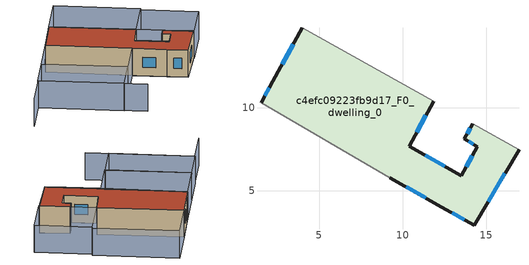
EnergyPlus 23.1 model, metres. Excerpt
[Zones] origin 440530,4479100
c4efc09223fb9d17_F0_dwelling_0
 floor ground (EU_floor_Construction): 14.28,2.94 16.97,7.47 14.19,9.04 13.7,8.14 14.48,7.66 13.5,5.92 10.39,7.69 11.86,10.38 3.99,14.79 2.22,11.57 1.51,10.3 9.22,5.8 12.36,4.03 z0
 wall outside (EU_wall_Construction): 16.97,7.47 14.28,2.94 12.36,4.03 9.22,5.8 / 1.51,10.3 2.22,11.57 3.99,14.79 / 11.86,10.38 10.39,7.69 13.5,5.92 14.48,7.66 13.7,8.14 14.19,9.04 z0:3
 wall adiabatic (EU_wall_Construction): 14.19,9.04 16.97,7.47 / 9.22,5.8 1.51,10.3 / 3.99,14.79 11.86,10.38 z0:3
 window (EU_Window_Construction): 11.37,7.14 12.53,6.47 / 13.81,6.46 14.17,7.11 / 14.24,7.81 13.95,7.99 / 13.86,8.42 14.04,8.75 / 16.13,6.05 15.12,4.36 / 13.68,3.28 12.96,3.69 / 11.38,4.59 10.21,5.25 / 1.73,10.7 2,11.17 / 2.77,12.58 3.43,13.78 / 11.4,9.53 10.85,8.53 z0.94:2.06
 roof outside (EU_roof_Construction): 14.19,9.04 16.97,7.47 14.28,2.94 12.36,4.03 9.22,5.8 1.51,10.3 2.22,11.57 3.99,14.79 11.86,10.38 10.39,7.69 13.5,5.92 14.48,7.66 13.7,8.14 z3
shading: -5.7,-2.47 -3.22,1.88 / -3.22,1.88 6.56,-3.7 / 6.74,1.46 4.49,-2.54 / 4.49,-2.54 -3.27,1.83 / -3.27,1.83 -1.02,5.83 / -1.02,5.83 6.74,1.46 / -1.04,5.78 1.51,10.3 / 1.51,10.3 9.29,5.91 / 9.29,5.91 6.73,1.39 / 6.73,1.39 -1.04,5.78 / 17.04,7.41 11.83,10.39 / 11.83,10.39 14.49,15.04 / 14.49,15.04 19.7,12.05 / 19.7,12.05 17.04,7.41 / 14.64,15.3 11.85,10.35 / 11.85,10.35 3.99,14.79 / 3.99,14.79 6.78,19.73 / 6.78,19.73 14.64,15.3 z0:3
[Building]
EU S2 Campaign: North Axis=0; Terrain=City; Solar Distribution=FullExterior
[Site:Location]
Madrid: Latitude=40.5; Longitude=-3.5; Time Zone=1; Elevation=609
[SizingPeriod:WeatherFileDays]
AnnualSizingPeriod: Begin Month=1; Begin Day of Month=1; End Month=12; End Day of Month=31; Day of Week for Start Day=Monday; Use Weather File Daylight Saving Period=No; Use Weather File Rain and Snow Indicators=No
[MATERIAL]
EU_InternalMass_Material: Roughness=MediumRough; Thickness=0.1; Conductivity=1; Density=1800; Specific Heat=900; Thermal Absorptance=0.9; Solar Absorptance=0.7; Visible Absorptance=0.7
[MATERIAL:NOMASS] Roughness=MediumRough; Thermal Absorptance=0.9; Solar Absorptance=0.7; Visible Absorptance=0.7
Name | Thermal Resistance
EU_wall_NoMass | 0.461255
EU_roof_NoMass | 0.289352
EU_floor_NoMass | 0.631313
[WINDOWMATERIAL:SIMPLEGLAZINGSYSTEM]
EU_Window_SimpleGlazing: UFactor=3.792; Solar Heat Gain Coefficient=0.85; Visible Transmittance=0.85
[CONSTRUCTION]
EU_wall_Construction: EU_wall_NoMass
EU_roof_Construction: EU_roof_NoMass
EU_floor_Construction: EU_floor_NoMass
EU_InternalMass_Construction: EU_InternalMass_Material
EU_Window_Construction: EU_Window_SimpleGlazing
[ZONE]
c4efc09223fb9d17_F0_dwelling_0: Type=1; Multiplier=1; Ceiling Height=autocalculate; Volume=202.308; Floor Area=autocalculate; Part of Total Floor Area=Yes
[INTERNALMASS]
c4efc09223fb9d17_F0_dwelling_0_EU_InternalMass: Construction=EU_InternalMass_Construction; Zone or ZoneList=c4efc09223fb9d17_F0_dwelling_0; Surface Area=67.4415
[OTHEREQUIPMENT]
EU_Step8_InternalGain_c4efc09223fb9d17_F0_dwelling_0_f000: Fuel Type=Electricity; Zone or ZoneList or Space or SpaceList=c4efc09223fb9d17_F0_dwelling_0; Schedule=EU_Step8_GainSchedule_c4efc09223fb9d17_F0_dwelling_0_f000; Design Level Calculation Method=Watts/Area; Power per Zone Floor Area=1; Fraction Latent=0; Fraction Radiant=0; Fraction Lost=0; Carbon Dioxide Generation Rate=0; EndUse Subcategory=EU_Step8_InternalGains
[ZONEVENTILATION:DESIGNFLOWRATE]
EU_ConstantAir_c4efc09223fb9d17_F0_dwelling_0: Zone or ZoneList or Space or SpaceList=c4efc09223fb9d17_F0_dwelling_0; Schedule=EU_AlwaysOn; Design Flow Rate Calculation Method=AirChanges/Hour; Air Changes per Hour=0.64; Ventilation Type=Natural; Fan Pressure Rise=0; Fan Total Efficiency=1; Constant Term Coefficient=1; Temperature Term Coefficient=0; Velocity Term Coefficient=0; Velocity Squared Term Coefficient=0; Minimum Indoor Temperature=-100; Maximum Indoor Temperature=100; Delta Temperature=-100; Minimum Outdoor Temperature=-100; Maximum Outdoor Temperature=100; Maximum Wind Speed=40
[HVACTEMPLATE:THERMOSTAT]
EU_HeatOnly_c4efc09223fb9d17_F0_dwelling_0: Constant Heating Setpoint=20; Constant Cooling Setpoint=50
[HVACTEMPLATE:ZONE:IDEALLOADSAIRSYSTEM]
c4efc09223fb9d17_F0_dwelling_0: Template Thermostat=EU_HeatOnly_c4efc09223fb9d17_F0_dwelling_0; System Availability Schedule=EU_AlwaysOn; Maximum Heating Supply Air Temperature=50; Minimum Cooling Supply Air Temperature=13; Maximum Heating Supply Air Humidity Ratio=0.0156; Minimum Cooling Supply Air Humidity Ratio=0.0077; Heating Limit=NoLimit; Cooling Limit=NoLimit; Heating Availability Schedule=EU_AlwaysOn; Cooling Availability Schedule=EU_CoolingOff; Dehumidification Control Type=ConstantSensibleHeatRatio; Cooling Sensible Heat Ratio=0.7; Dehumidification Setpoint=60; Humidification Control Type=None; Humidification Setpoint=30; Outdoor Air Method=None; Outdoor Air Flow Rate per Person=0.00944; Outdoor Air Flow Rate per Zone Floor Area=0; Outdoor Air Flow Rate per Zone=0; Demand Controlled Ventilation Type=None; Outdoor Air Economizer Type=NoEconomizer; Heat Recovery Type=None; Sensible Heat Recovery Effectiveness=0.7; Latent Heat Recovery Effectiveness=0.65
[SIZING:ZONE]
c4efc09223fb9d17_F0_dwelling_0: Zone Cooling Design Supply Air Temperature Input Method=SupplyAirTemperature; Zone Cooling Design Supply Air Temperature=13; Zone Heating Design Supply Air Temperature Input Method=SupplyAirTemperature; Zone Heating Design Supply Air Temperature=50; Zone Cooling Design Supply Air Humidity Ratio=0.008; Zone Heating Design Supply Air Humidity Ratio=0.008; Cooling Design Air Flow Method=DesignDay; Cooling Design Air Flow Rate=0; Cooling Minimum Air Flow per Zone Floor Area=0.000762; Cooling Minimum Air Flow=0; Cooling Minimum Air Flow Fraction=0.2; Heating Design Air Flow Method=DesignDay; Heating Design Air Flow Rate=0; Heating Maximum Air Flow per Zone Floor Area=0.002032; Heating Maximum Air Flow=0.141576; Heating Maximum Air Flow Fraction=0.3; Account for Dedicated Outdoor Air System=No; Dedicated Outdoor Air System Control Strategy=NeutralSupplyAir; Dedicated Outdoor Air Low Setpoint Temperature for Design=autosize; Dedicated Outdoor Air High Setpoint Temperature for Design=autosize; Zone Load Sizing Method=Sensible Load Only No Latent Load; Zone Latent Cooling Design Supply Air Humidity Ratio Input Method=HumidityRatioDifference; Zone Cooling Design Supply Air Humidity Ratio Difference=0.005; Zone Latent Heating Design Supply Air Humidity Ratio Input Method=HumidityRatioDifference; Zone Humidification Design Supply Air Humidity Ratio Difference=0.005
[SCHEDULE:CONSTANT]
Name | Hourly Value
EU_AlwaysOn | 1
EU_CoolingOff | 0
[SCHEDULE:FILE]
EU_Step8_GainSchedule_c4efc09223fb9d17_F0_dwelling_0_f000: File=../../schedules/c4efc09223fb9d17/c4efc09223fb9d17_F0_dwelling_0_f000_gain.csv; Column Number=1; Rows to Skip at Top=0; Number of Hours of Data=8760; Column Separator=Comma; Interpolate to Timestep=No; Minutes per Item=60; Adjust Schedule for Daylight Savings=Yes
